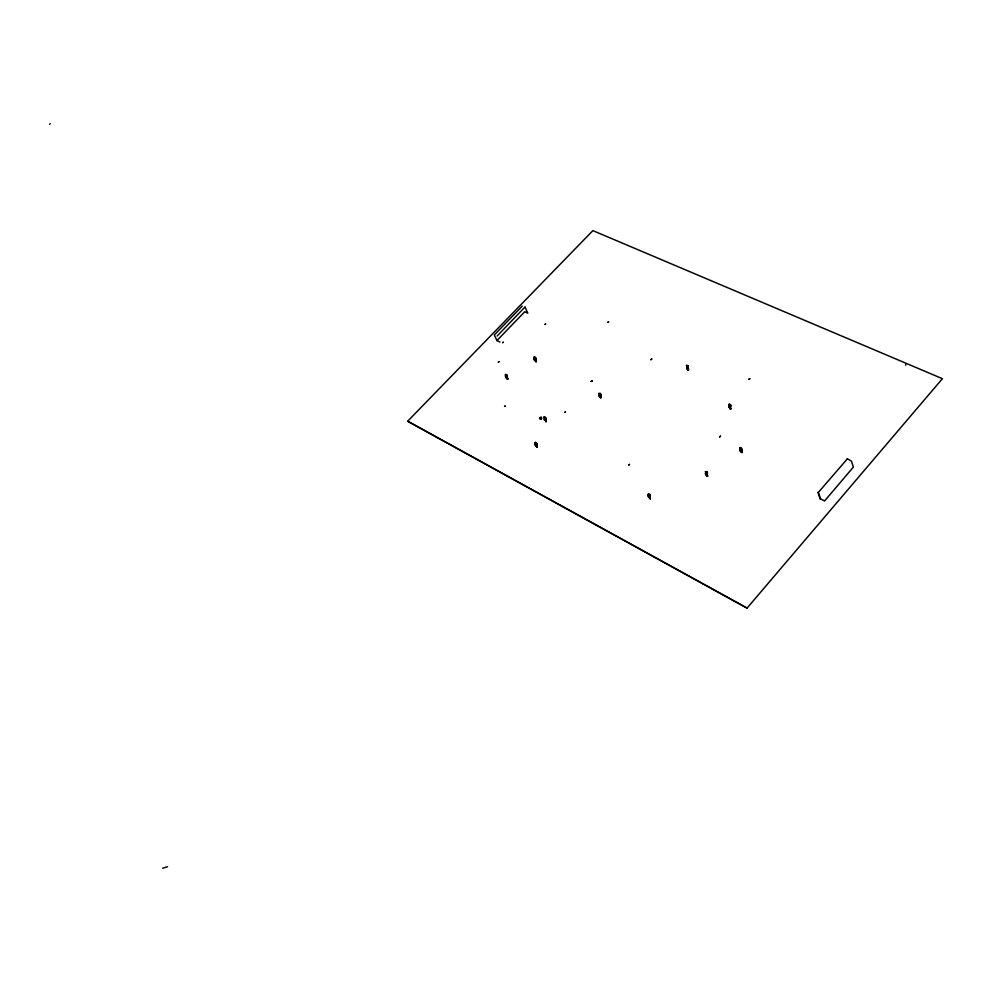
<?xml version="1.0" encoding="UTF-8"?>
<svg xmlns="http://www.w3.org/2000/svg" width="992" height="992" viewBox="0 0 992 992"><rect width="100%" height="100%" fill="white"/><g stroke="black" fill="none" stroke-linecap="round" stroke-linejoin="round"><path stroke-width="1.49" d="M728.736 406.212L729.356 407.6L729.256 404.612M740.342 448.235L740.317 451.273L740.082 449.401M534.304 357.058L535.482 357.405L536.374 361.621L535.618 361.212M506.627 375.1L507.631 379.353L506.838 377.158M536.312 361.485L535.271 359.699M648.173 494.834L648.669 493.867L648.036 494.45M599.168 393.303L600.433 393.464L600.582 394.952L599.416 395.92L600.693 398.015L600.16 395.808M650.144 496.025L649.785 494.487L648.669 494.276M688.262 367.35L687.94 365.8M739.933 448.508L740.429 447.528L739.734 448.111M730.732 406.224L730.732 405.096L729.343 404.215M505.635 376.042L507.73 379.155M705.882 471.584L705.238 471.684M536.746 446.524L536.97 447.194L536.672 446.586M545.687 421.054L546.108 421.761L545.327 419.542M706.602 471.944C706.081 473.469 706.763 477.14 707.693 475.974M506.986 374.939C508.462 378.088 506.428 374.046 505.511 374.282M546.257 421.563L545.141 417.458M730.98 408.778L730.509 409.2L730.013 404.761M741.111 448.372C739.734 450.12 743.07 455.464 741.16 450.542M535.891 358.943L535.072 357.641M649.524 496.818C650.318 499.063 650.727 499.249 649.834 498.368M688.411 370.214L687.679 368.106M649.4 494.673L650.368 498.716M707.11 476.309L707.445 476.048M730.831 408.915L730.075 406.918M505.263 374.802L505.424 375.187M707.47 476.135L706.676 474.102M534.254 357.294L533.969 357.703M537.23 444.118L535.382 442.358L534.812 443.858L535.68 445.656L534.911 444.342M544.335 417.322C542.946 415.35 547.782 420.806 545.513 417.285M598.709 393.452L599.453 396.465L599.007 394.68M741.47 448.186C742.686 452.216 741.433 446.623 740.007 448.483M543.777 417.186L544.546 417.161M600.978 394.791L600.011 393.712M686.315 365.664L686.824 365.056L686.886 368.751M729.318 404.389L728.996 404.934M539.884 417.682C539.226 417.334 542.438 417.979 541.669 418.054M540.082 417.744C539.71 419.876 541.173 416.727 541.086 417.272M539.884 418.215L539.958 417.818M539.859 418.674L541.012 419.108L541.186 418.054M535.965 358.906L535.444 357.48M600.904 395.101L600.383 393.539M707.556 473.159L706.974 471.746M534.614 357.281C532.555 358.174 535.482 362.365 534.093 358.571M507.11 378.758L507.755 379.006M688.634 369.966L687.989 365.726L686.836 365.812M707.395 473.296L707.023 471.671L706.081 471.634M730.769 406.15L730.422 404.5M741.557 449.674L741.929 452.637L741.408 452.129M648.359 495.727L650.082 498.827M537.044 444.317L536.176 442.928M534.502 357.318L533.77 357.331M535.494 442.519L534.824 442.655M705.82 471.82L705.758 474.746M729.467 404.438L728.76 404.463M536.61 442.668L536.325 443.114C537.131 444.701 534.738 445.47 536.895 447.07M649.834 494.4L650.144 495.69M544.1 417.657L544.422 420.137M688.15 370.19L688.138 370.276M707.507 476.222L707.073 473.234M688.088 370.338L686.985 368.181L688.051 367.276M540.28 417.682L541.334 417.458M540.094 418.909L541.471 418.55M541.471 417.992L540.714 419.17M747.075 608.108L942.4 378.684L592.881 230.628L407.625 421.253L747.075 608.108L407.935 421.315M847.466 458.726L818.363 492.404L820.607 498.864L824.563 500.972L853.343 467.145L851.471 461.144L847.304 458.775M706.788 475.838L707.445 475.28M741.247 452.29L741.892 451.744M499.968 342.054L496.93 340.554L524.756 311.736L527.818 313.187L525.066 307.222M522.238 306.082L494.314 334.949L496.93 340.554M730.162 408.667L730.794 408.134M525.053 306.962L497.153 335.99M687.791 369.83L688.423 369.309M741.334 450.938L741.495 449.736M600.334 397.494L600.966 396.986M706.862 474.486L707.011 473.296M536.585 446.685L537.23 446.152M545.526 421.216L546.17 420.707M533.857 358.992L534.874 360.344L535.668 358.868M506.081 377.258L507.185 376.352L507.371 377.22M535.903 360.927L535.854 361.894L534.626 359.699M507.048 378.808L507.681 378.312M687.853 368.503L687.989 367.325M600.755 395.808L599.862 396.651L599.614 395.746M536.585 445.383L536.672 444.23L536.92 445.061M545.538 419.926L545.625 418.773L545.86 419.604M507.433 377.158L506.552 377.977L506.18 377.158L506.552 377.977M535.792 359.774L535.482 359.005L534.973 360.518L534.713 359.637M706.279 474.771L705.56 472.986M740.739 451.236L739.809 449.86M649.103 497.513L649.909 495.95L649.202 497.699L648.966 496.781M729.678 407.576L730.509 406.038M687.27 368.764L686.997 368.702M599.49 395.845L599.788 396.44M535.68 445.048L535.99 445.644M544.93 420.199L545.749 418.686M707.197 474.151L706.936 473.358M741.644 450.628L741.421 449.798M650.033 496.893L649.834 496.025M506.466 377.766L506.18 377.158M730.546 407.018L730.323 406.187M600.656 395.895L600.47 395.039M49.6 124.285L50.245 123.752M706.887 474.548L706.341 474.982L706.13 474.052M545.017 324.409L545.774 324L545.079 324.409M687.878 368.553L687.357 368.95L687.146 368.032M536.374 444.999L536.077 445.842L535.804 444.949M601.127 397.643L600.532 394.977M545.563 419.976L545.836 421.612M705.3 473.432L705.907 474.734M648.098 496.174L648.805 497.513L648.26 494.822M598.759 395.114L599.416 395.92M505.498 375.174L506.156 377.642M541.545 418.153L541.148 418.686M505.399 376.464L506.156 377.778M540.318 417.917L541.173 417.409M162.688 868.248L167.561 866.686M536.982 445.644L537.329 446.685L536.622 445.433M544.645 420.137C543.517 417.186 545.364 421.34 544.769 419.48M540.851 419.058L540.429 418.314M536.734 444.18L537.081 445.619M730.323 408.493L730.484 409.2L728.996 405.765M535.159 443.908L535.606 445.135M688.274 367.028L687.592 365.974M817.954 492.342L820.161 498.964M730.397 406.125L729.74 407.786L729.542 406.856M905.597 364.411L905.82 365.267M740.627 450.492L740.813 451.434M749.791 378.671L749.022 379.378L749.791 378.671M720.477 436.158L719.696 436.902L720.477 436.158M686.675 367.201L686.898 368.342L686.687 367.189M651.756 359.042L650.864 359.687L651.756 359.042M608.604 321.706L607.848 322.363L608.604 321.706M592.199 380.73L591.294 381.387L592.199 380.73M719.981 436.74L719.981 436.74M628.742 464.926L629.486 464.454L628.742 464.926M565.428 412.002L564.82 412.288L565.428 412.002M505.164 406.1L504.568 406.398L505.164 406.1M503.229 342.265L502.708 342.612L503.229 342.265M498.951 361.795L498.368 362.08L498.951 361.795M607.947 322.288L607.947 322.288M591.902 381.102L591.294 381.387L592.013 381.226M749.22 379.229L749.295 379.229"/></g></svg>
